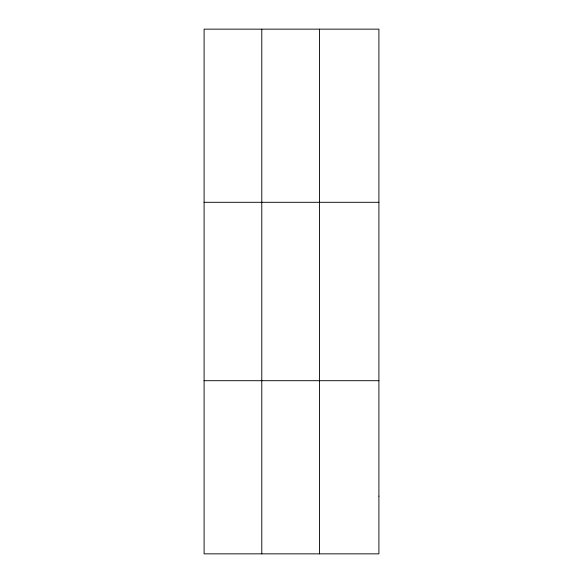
<?xml version="1.0" encoding="UTF-8"?>
<svg xmlns="http://www.w3.org/2000/svg" width="583" height="583" viewBox="0 0 583 583"><rect width="100%" height="100%" fill="white"/><g stroke="black" fill="none" stroke-linecap="round" stroke-linejoin="round"><path stroke-width="0.87" d="M261.782 553.85L261.782 29.15M319.469 553.85L319.469 29.15M204.094 202.301L378.906 202.301M204.094 380.699L378.906 380.699M378.906 496.133L378.906 553.85L204.094 553.85L204.094 29.15L378.906 29.15L378.906 496.133"/></g></svg>
